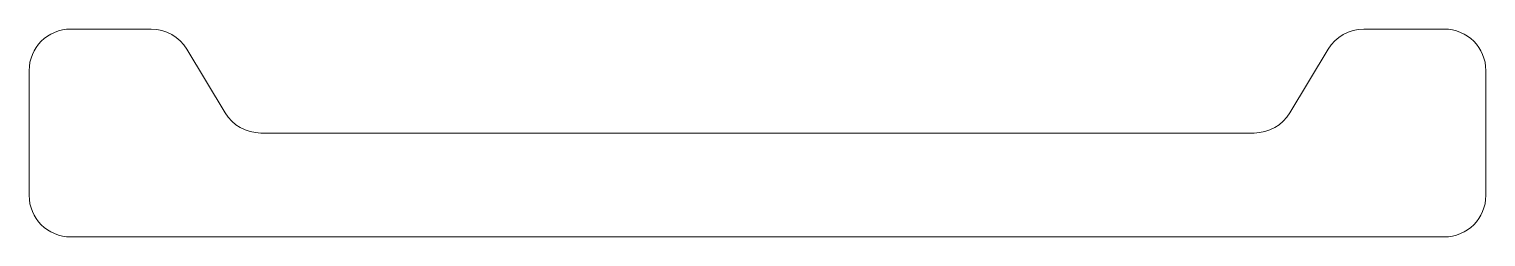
# Model space of a CAD drawing. Header units: millimetres. Extents: x 0 to 70, y 0 to 10.
import ezdxf

# ---------------------------------------------------------------- set-up
doc = ezdxf.new("R2010")
doc.units = ezdxf.units.MM
doc.header["$MEASUREMENT"] = 0
doc.layers.add('Objeto', color=7, linetype='Continuous', lineweight=18)

msp = doc.modelspace()

# ---------------------------------------------------------------- linework, layer by layer
at = {"layer": 'Objeto'}
for p, q in [((5.868, 10), (2, 10)), ((68, 10), (64.132, 10)), ((9.417, 5.971), (7.583, 9.029)), ((62.417, 9.029), (60.583, 5.971)), ((0, 8), (0, 2)), ((70, 2), (70, 8)), ((58.868, 5), (11.132, 5)), ((2, 0), (68, 0))]:
    msp.add_line(p, q, dxfattribs=at)
for centre, start, end in [((2, 8), 90, 180), ((5.868, 8), 30.96376, 90), ((64.132, 8), 90, 149.03624), ((68, 8), 0, 90), ((11.132, 7), 210.96376, 270), ((58.868, 7), 270, 329.03624), ((2, 2), 180, 270), ((68, 2), 270, 0)]:
    msp.add_arc(centre, 2, start, end, dxfattribs=at)

doc.saveas('drawing.dxf')
